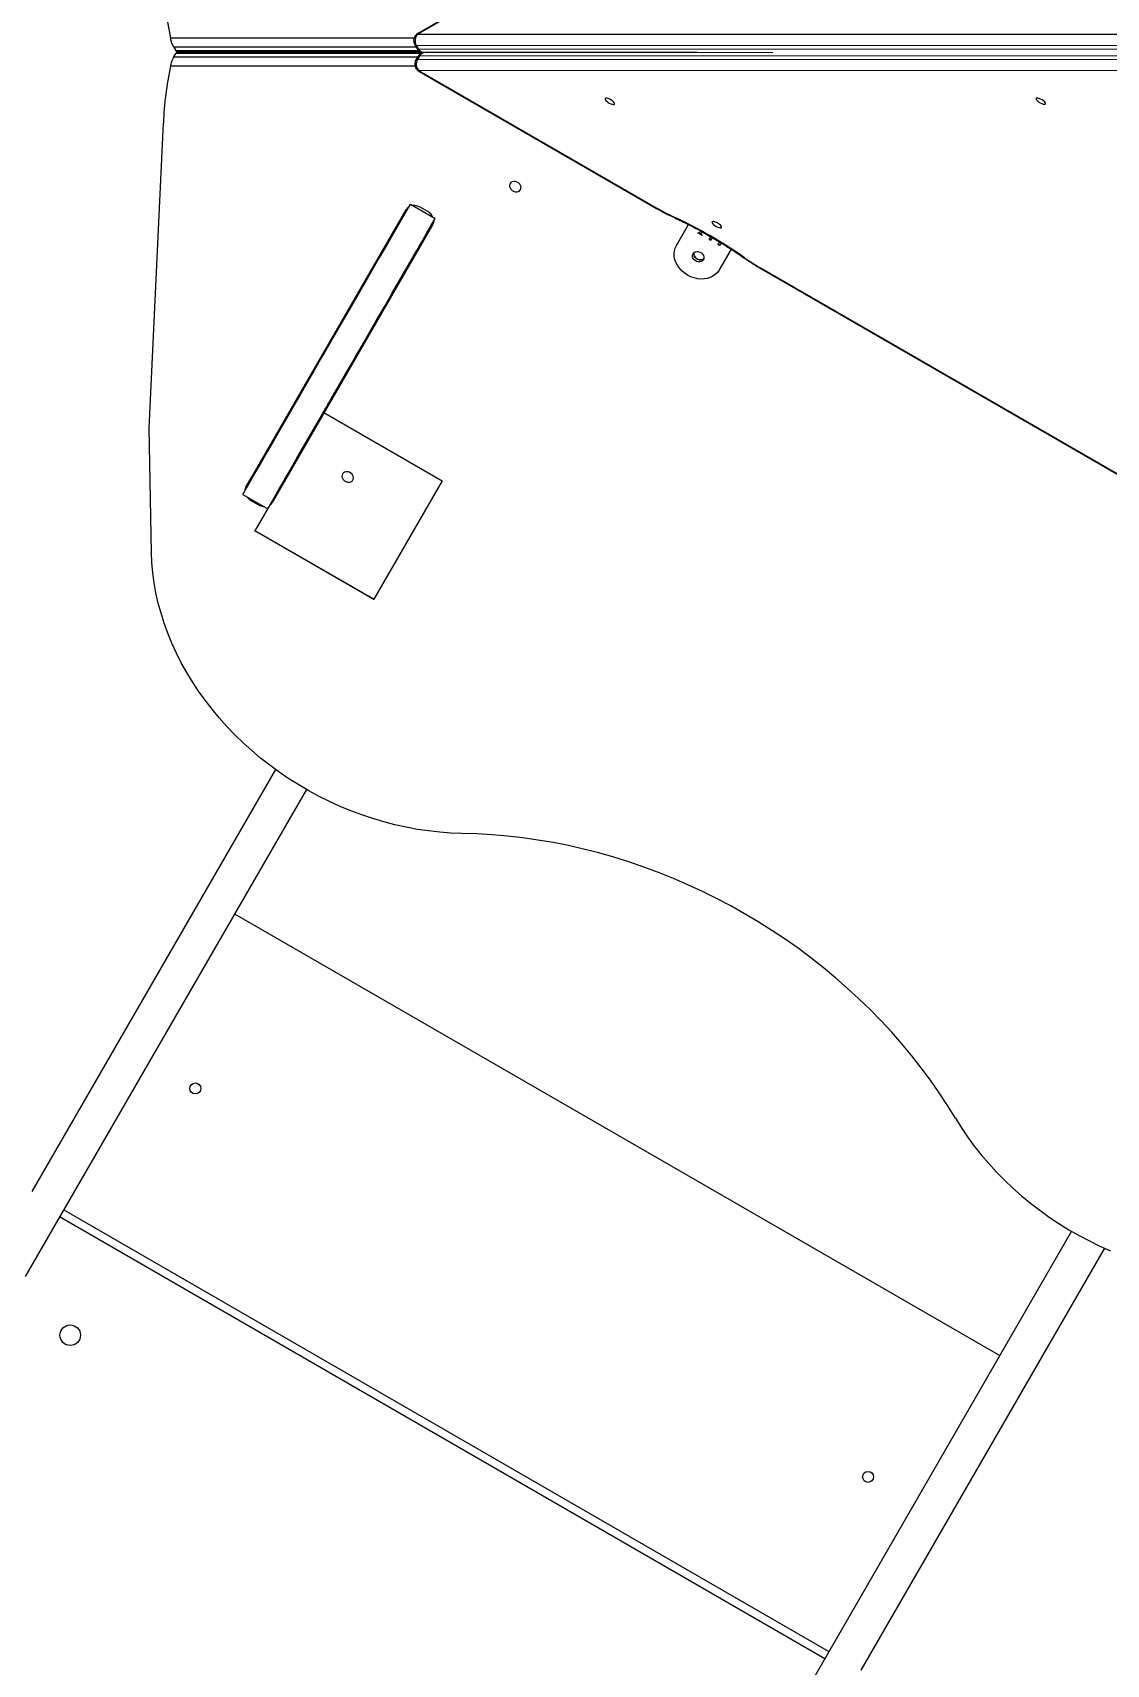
# Model space of a CAD drawing. Header units: millimetres. Extents: x -12977 to 11786, y -11805 to 10558.
# Drawn here: x 4637 to 5422, y -242 to 952 of the extents above; entities that cross this region are included whole.
import ezdxf

# ---------------------------------------------------------------- set-up
doc = ezdxf.new("R2010")
doc.units = ezdxf.units.MM
for name, color, linetype in [('DIKOM_ОБЪЕКТ', 7, 'Continuous'), ('DIKOM_РАЗМЕР_ЗОНА', 7, 'Continuous'), ('DIKOM_РАЗМЕР_ОБЪЕКТА', 7, 'Continuous')]:
    doc.layers.add(name, color=color, linetype=linetype)
doc.styles.add('style1', font='arial.ttf', dxfattribs={"width": 0.8})
doc.dimstyles.new('1-50', dxfattribs={"dimtxt": 300, "dimasz": 200, "dimexe": 100, "dimexo": 0, "dimgap": 100, "dimtad": 1, "dimtxsty": 'style1', "dimcen": 200, "dimclrd": 7, "dimclre": 7, "dimclrt": 7, "dimadec": 1, "dimazin": 2, "dimtfac": 1, "dimtmove": 0, "dimatfit": 2, "dimfxl": 0, "dimlwd": 25, "dimlwe": 18, "dimarcsym": 0})

# ---------------------------------------------------------------- blocks, each defined once
blk = doc.blocks.new('*D9')
at = {"layer": 'Defpoints', "color": 0, "transparency": 16777216}
for p in [(-11007.4, 666.1), (8788, 666.1), (8788, -10518.7)]:
    blk.add_point(p, dxfattribs=at)
at = {"layer": 'DIKOM_РАЗМЕР_ОБЪЕКТА', "color": 7, "lineweight": 18, "transparency": 16777216}
for p, q in [((-11007.4, 666.1), (-11007.4, -10618.7)), ((8788, 666.1), (8788, -10618.7))]:
    blk.add_line(p, q, dxfattribs=at)
at = {"layer": 'DIKOM_РАЗМЕР_ОБЪЕКТА', "color": 7, "lineweight": 25, "transparency": 16777216}
blk.add_line((-10807.4, -10518.7), (8588, -10518.7), dxfattribs=at)
at = {"layer": 'DIKOM_РАЗМЕР_ОБЪЕКТА', "color": 7, "transparency": 16777216}
for points in [[(-10807.4, -10485.3), (-10807.4, -10552), (-11007.4, -10518.7)], [(8588, -10485.3), (8588, -10552), (8788, -10518.7)]]:
    blk.add_solid(points, dxfattribs=at)
at = {"layer": 'DIKOM_РАЗМЕР_ОБЪЕКТА', "color": 7, "transparency": 16777216, "insert": (-1823.6, -10265.5), "char_height": 300, "attachment_point": 5, "style": 'style1'}
blk.add_mtext('19750', dxfattribs=at)
blk = doc.blocks.new('*D10')
at = {"layer": 'Defpoints', "color": 0, "transparency": 16777216}
for p in [(4270.3, 8458.2), (2861.7, -8997.1), (10043.4, -8997.1)]:
    blk.add_point(p, dxfattribs=at)
at = {"layer": 'DIKOM_РАЗМЕР_ОБЪЕКТА', "color": 7, "lineweight": 18, "transparency": 16777216}
for p, q in [((4270.3, 8458.2), (10143.4, 8458.2)), ((2861.7, -8997.1), (10143.4, -8997.1))]:
    blk.add_line(p, q, dxfattribs=at)
at = {"layer": 'DIKOM_РАЗМЕР_ОБЪЕКТА', "color": 7, "lineweight": 25, "transparency": 16777216}
blk.add_line((10043.4, 8258.2), (10043.4, -8797.1), dxfattribs=at)
at = {"layer": 'DIKOM_РАЗМЕР_ОБЪЕКТА', "color": 7, "transparency": 16777216}
for points in [[(10010, 8258.2), (10076.7, 8258.2), (10043.4, 8458.2)], [(10010, -8797.1), (10076.7, -8797.1), (10043.4, -8997.1)]]:
    blk.add_solid(points, dxfattribs=at)
at = {"layer": 'DIKOM_РАЗМЕР_ОБЪЕКТА', "color": 7, "transparency": 16777216, "insert": (9790.2, -3229.2), "char_height": 300, "attachment_point": 5, "rotation": 90, "style": 'style1'}
blk.add_mtext('17450', dxfattribs=at)
blk = doc.blocks.new('*D11')
at = {"layer": 'Defpoints', "color": 0, "transparency": 16777216}
for p in [(4304.4, 10557.6), (2504.1, -11339.7), (11686.1, -11339.7)]:
    blk.add_point(p, dxfattribs=at)
at = {"layer": 'DIKOM_РАЗМЕР_ЗОНА', "color": 7, "lineweight": 18, "transparency": 16777216}
for p, q in [((4304.4, 10557.6), (11786.1, 10557.6)), ((2504.1, -11339.7), (11786.1, -11339.7))]:
    blk.add_line(p, q, dxfattribs=at)
at = {"layer": 'DIKOM_РАЗМЕР_ЗОНА', "color": 7, "lineweight": 25, "transparency": 16777216}
blk.add_line((11686.1, 10357.6), (11686.1, -11139.7), dxfattribs=at)
at = {"layer": 'DIKOM_РАЗМЕР_ЗОНА', "color": 7, "transparency": 16777216}
for points in [[(11652.7, 10357.6), (11719.4, 10357.6), (11686.1, 10557.6)], [(11652.7, -11139.7), (11719.4, -11139.7), (11686.1, -11339.7)]]:
    blk.add_solid(points, dxfattribs=at)
at = {"layer": 'DIKOM_РАЗМЕР_ЗОНА', "color": 7, "transparency": 16777216, "insert": (11432.9, -3192), "char_height": 300, "attachment_point": 5, "rotation": 90, "style": 'style1'}
blk.add_mtext('21900', dxfattribs=at)
blk = doc.blocks.new('*D12')
at = {"layer": 'Defpoints', "color": 0, "transparency": 16777216}
for p in [(-12976.7, 124.1), (10764.9, 125.7), (10764.9, -11704.7)]:
    blk.add_point(p, dxfattribs=at)
at = {"layer": 'DIKOM_РАЗМЕР_ЗОНА', "color": 7, "lineweight": 18, "transparency": 16777216}
for p, q in [((-12976.7, 124.1), (-12976.7, -11804.7)), ((10764.9, 125.7), (10764.9, -11804.7))]:
    blk.add_line(p, q, dxfattribs=at)
at = {"layer": 'DIKOM_РАЗМЕР_ЗОНА', "color": 7, "lineweight": 25, "transparency": 16777216}
blk.add_line((-12776.7, -11704.7), (10564.9, -11704.7), dxfattribs=at)
at = {"layer": 'DIKOM_РАЗМЕР_ЗОНА', "color": 7, "transparency": 16777216}
for points in [[(-12776.7, -11671.3), (-12776.7, -11738), (-12976.7, -11704.7)], [(10564.9, -11671.3), (10564.9, -11738), (10764.9, -11704.7)]]:
    blk.add_solid(points, dxfattribs=at)
at = {"layer": 'DIKOM_РАЗМЕР_ЗОНА', "color": 7, "transparency": 16777216, "insert": (-1904.6, -11451.4), "char_height": 300, "attachment_point": 5, "style": 'style1'}
blk.add_mtext('23750', dxfattribs=at)

msp = doc.modelspace()

# ---------------------------------------------------------------- linework, layer by layer
at = {"layer": 'DIKOM_ОБЪЕКТ', "color": 7, "linetype": 'Continuous', "lineweight": 15}
for p, q in [((5092.712, 1051.088), (4918.949, 950.766)), ((5092.875, 1050.807), (4919.111, 950.485)), ((4738.186, 947.676), (4916.332, 947.679)), ((4919.111, 950.485), (5488.744, 950.307)), ((4917.746, 940.85), (4740.609, 940.848)), ((4740.609, 940.848), (4742.05, 938.351)), ((4740.609, 933.712), (4742.05, 936.209)), ((4740.609, 933.712), (4918.865, 933.714)), ((4742.05, 938.351), (4919.714, 938.353)), ((4921.291, 936.211), (4742.05, 936.209)), ((4923.179, 936.879), (4742.616, 936.877)), ((4742.627, 937.682), (4920.811, 937.685)), ((4835.088, 936.878), (4835.088, 937.684)), ((4850.088, 936.878), (4850.088, 937.684)), ((4877.817, 937.684), (4877.817, 936.878)), ((4916.753, 942.57), (4918.172, 940.112)), ((4919.011, 933.968), (4917.593, 931.511)), ((5487.528, 941.951), (4917.895, 942.128)), ((4917.895, 942.128), (4919.314, 939.671)), ((4920.154, 934.41), (4918.735, 931.952)), ((4918.735, 931.952), (5488.368, 932.188)), ((4919.314, 939.671), (5488.947, 939.493)), ((5489.787, 934.645), (4920.154, 934.41)), ((4923.366, 937.112), (5178.623, 937.033)), ((5123.382, 937.05), (4924.205, 936.968)), ((4917.013, 926.886), (4738.186, 926.883)), ((4919.789, 923.314), (5093.553, 822.992)), ((5489.584, 923.831), (4919.951, 923.596)), ((4919.951, 923.596), (5093.715, 823.273)), ((4722.491, 662.389), (4732.983, 885.414)), ((4913.609, 826.075), (4931.796, 815.575)), ((4926.291, 820.64), (4920.748, 823.84)), ((4910.552, 822.18), (4793.323, 619.109)), ((4797.649, 626.6), (4910.613, 822.282)), ((4930.682, 813.639), (4922.272, 799.073)), ((4812.722, 607.909), (4929.951, 810.98)), ((5108.055, 795.903), (5116.883, 811.196)), ((5123.806, 805.286), (5123.662, 805.037)), ((5123.662, 805.037), (5123.776, 805.234)), ((5126.91, 803.162), (5123.662, 805.037)), ((5126.504, 803.728), (5124.441, 804.919)), ((5125.484, 805.692), (5125.916, 806.442)), ((5125.627, 805.941), (5125.484, 805.692)), ((5125.627, 805.941), (5125.916, 806.442)), ((5127.01, 805.836), (5126.566, 805.067)), ((5127.024, 803.359), (5126.91, 803.162)), ((5129.938, 804.24), (5129.794, 803.991)), ((5129.794, 803.991), (5129.927, 804.222)), ((5133.162, 802.047), (5129.794, 803.991)), ((5132.082, 800.176), (5133.162, 802.047)), ((5132.226, 800.425), (5132.082, 800.176)), ((5133.165, 799.551), (5132.082, 800.176)), ((5132.226, 800.425), (5133.306, 802.296)), ((5133.308, 799.8), (5132.226, 800.425)), ((5133.306, 802.296), (5133.162, 802.047)), ((5134.245, 801.422), (5133.165, 799.551)), ((5134.388, 801.671), (5134.245, 801.422)), ((5135.447, 800.728), (5134.245, 801.422)), ((5135.578, 800.953), (5135.447, 800.728)), ((5136.433, 800.49), (5136.289, 800.241)), ((5136.289, 800.241), (5136.411, 800.453)), ((5139.657, 798.297), (5136.289, 800.241)), ((4922.272, 799.073), (4922.876, 798.724)), ((5138.577, 796.426), (5139.657, 798.297)), ((5138.721, 796.675), (5138.577, 796.426)), ((5139.66, 795.801), (5138.577, 796.426)), ((5138.721, 796.675), (5139.801, 798.546)), ((5139.803, 796.05), (5138.721, 796.675)), ((5148.061, 793.197), (5139.232, 777.903)), ((5139.801, 798.546), (5139.657, 798.297)), ((5140.74, 797.672), (5139.66, 795.801)), ((5148.061, 793.197), (5140.094, 779.395)), ((5141.943, 796.978), (5140.74, 797.672)), ((5139.232, 777.903), (5140.094, 779.395)), ((5169.94, 778.89), (5561.206, 552.992)), ((5170.102, 779.171), (5561.369, 553.273)), ((4853.088, 722.634), (4853.088, 721.241)), ((4835.088, 691.453), (4835.088, 690.06)), ((4857.374, 686.647), (4847.569, 669.669)), ((4857.976, 686.3), (4857.374, 686.647)), ((4859.622, 689.152), (4859.021, 689.5)), ((4800.179, 587.165), (4850.179, 673.768)), ((4850.088, 673.829), (4815.284, 613.547)), ((4832.864, 644.197), (4847.569, 669.669)), ((4847.264, 668.938), (4847.179, 668.938)), ((4847.569, 669.669), (4848.174, 669.32)), ((4850.015, 673.869), (4850.021, 673.865)), ((4850.015, 673.868), (4850.021, 673.865)), ((4850.088, 673.995), (4850.088, 673.829)), ((4850.651, 673.612), (4850.088, 673.938)), ((4850.604, 673.531), (4850.088, 673.829)), ((4850.179, 673.768), (4936.782, 623.768)), ((4853.088, 679.196), (4853.088, 677.833)), ((4724.272, 571.32), (4722.491, 662.389)), ((4832.636, 643.602), (4815.284, 613.547)), ((4793.323, 619.109), (4797.649, 626.6)), ((4793.323, 619.109), (4797.649, 626.599)), ((4936.782, 623.768), (4886.782, 537.165)), ((4791.07, 613.806), (4809.257, 603.306)), ((4791.07, 613.806), (4809.257, 603.306)), ((4797.392, 610.156), (4796.984, 609.449)), ((4797.392, 610.156), (4796.984, 609.449)), ((4796.984, 609.449), (4802.526, 606.249)), ((4796.984, 609.449), (4802.526, 606.249)), ((4802.526, 606.249), (4802.935, 606.956)), ((4802.526, 606.249), (4802.935, 606.956)), ((4799.84, 587.09), (4799.853, 587.097)), ((4799.853, 587.097), (4799.886, 587.154)), ((4799.855, 587.172), (4800.179, 587.165)), ((4886.42, 537.173), (4799.877, 587.138)), ((4886.782, 537.165), (4800.179, 587.165)), ((4886.42, 537.173), (4886.591, 537.17)), ((4886.589, 537.167), (4886.592, 537.171)), ((4886.589, 537.167), (4886.59, 537.168)), ((4886.589, 537.167), (4886.593, 537.165)), ((4886.59, 537.168), (4886.593, 537.172)), ((4886.59, 537.168), (4886.595, 537.165)), ((4886.607, 537.165), (4886.594, 537.165)), ((4886.604, 537.169), (4886.597, 537.169)), ((4886.605, 537.165), (4886.597, 537.169)), ((4886.597, 537.169), (4886.782, 537.165)), ((4886.604, 537.169), (4886.608, 537.167)), ((4886.609, 537.169), (4886.604, 537.169)), ((4886.608, 537.167), (4886.607, 537.165)), ((4886.609, 537.169), (4886.609, 537.169)), ((4814.833, 412.766), (4636.69, 104.214)), ((4837.532, 398.082), (4631.957, 42.016)), ((4785.073, 307.22), (5344.525, -15.78)), ((5216.525, -237.483), (4657.073, 85.517)), ((4660.073, 90.714), (5219.525, -232.286)), ((5396.984, 75.081), (5191.41, -280.984)), ((5421.06, 62.782), (5242.908, -245.786))]:
    msp.add_line(p, q, dxfattribs=at)
at = {"layer": 'DIKOM_ОБЪЕКТ', "color": 7, "linetype": 'Continuous', "lineweight": 15, "flags": 128}
for points in [[(4919.111, 950.485), (4918.976, 950.719), (4918.949, 950.766)], [(4917.895, 942.128), (4917.158, 942.245), (4916.753, 942.57)], [(4917.593, 931.511), (4917.998, 931.836), (4918.735, 931.952)], [(4918.172, 940.112), (4918.577, 939.787), (4919.314, 939.671)], [(4920.154, 934.41), (4919.417, 934.293), (4919.011, 933.968)], [(4919.789, 923.314), (4919.816, 923.361), (4919.951, 923.596)], [(5062.889, 899.271), (5062.926, 899.691), (5062.653, 900.252), (5062.092, 900.903), (5061.295, 901.587), (5060.331, 902.243), (5059.287, 902.812), (5058.255, 903.245), (5057.327, 903.502), (5056.585, 903.561), (5056.096, 903.416), (5055.903, 903.081), (5056.022, 902.585), (5056.444, 901.972), (5057.131, 901.297), (5058.021, 900.619), (5059.037, 900), (5060.086, 899.493), (5061.077, 899.145), (5061.921, 898.985), (5062.544, 899.028), (5062.889, 899.271)], [(5377.986, 899.401), (5378.024, 899.821), (5377.75, 900.382), (5377.189, 901.033), (5376.392, 901.717), (5375.428, 902.373), (5374.384, 902.943), (5373.352, 903.375), (5372.424, 903.632), (5371.683, 903.691), (5371.193, 903.546), (5371, 903.211), (5371.119, 902.715), (5371.541, 902.102), (5372.228, 901.427), (5373.118, 900.75), (5374.134, 900.13), (5375.184, 899.623), (5376.174, 899.275), (5377.019, 899.115), (5377.641, 899.158), (5377.986, 899.401)], [(4986.472, 841.083), (4986.12, 840.117), (4986.106, 839.05), (4986.429, 837.971), (4987.065, 836.965), (4987.962, 836.114), (4989.046, 835.488), (4990.231, 835.137), (4991.42, 835.089), (4992.517, 835.349), (4993.433, 835.895), (4994.093, 836.683), (4994.445, 837.649), (4994.46, 838.715), (4994.137, 839.795), (4993.501, 840.801), (4992.604, 841.651), (4991.52, 842.278), (4990.335, 842.629), (4989.146, 842.676), (4988.049, 842.417), (4987.133, 841.871), (4986.472, 841.083)], [(4791.07, 613.806), (4795.062, 620.722), (4799.202, 627.894), (4803.487, 635.318), (4807.914, 642.986), (4812.478, 650.894), (4817.177, 659.034), (4822.007, 667.4), (4826.963, 675.986), (4832.042, 684.784), (4837.239, 693.788), (4842.552, 702.99), (4847.974, 712.383), (4853.503, 721.96), (4859.133, 731.712), (4864.86, 741.633), (4870.68, 751.714), (4876.587, 761.947), (4882.578, 772.324), (4888.647, 782.837), (4894.79, 793.477), (4901.001, 804.236), (4907.276, 815.105), (4913.609, 826.075)], [(5093.553, 822.992), (5093.579, 823.039), (5093.715, 823.273)], [(4809.257, 603.306), (4813.249, 610.222), (4817.389, 617.394), (4821.674, 624.818), (4826.1, 632.486), (4830.665, 640.394), (4835.364, 648.534), (4840.193, 656.9), (4845.149, 665.486), (4850.228, 674.284), (4855.426, 683.288), (4860.738, 692.49), (4866.161, 701.883), (4871.689, 711.46), (4877.319, 721.212), (4883.047, 731.133), (4888.866, 741.214), (4894.774, 751.447), (4900.765, 761.824), (4906.834, 772.337), (4912.976, 782.977), (4919.188, 793.736), (4925.462, 804.605), (4931.796, 815.575)], [(5106.843, 816.082), (5106.669, 816.233), (5106.527, 816.612)], [(5141.051, 809.063), (5141.089, 809.483), (5140.815, 810.044), (5140.255, 810.695), (5139.457, 811.379), (5138.493, 812.035), (5137.449, 812.605), (5136.417, 813.037), (5135.489, 813.294), (5134.748, 813.353), (5134.259, 813.208), (5134.065, 812.873), (5134.185, 812.377), (5134.607, 811.764), (5135.293, 811.089), (5136.184, 810.412), (5137.199, 809.792), (5138.249, 809.285), (5139.24, 808.937), (5140.084, 808.777), (5140.706, 808.82), (5141.051, 809.063)], [(4908.991, 776.042), (4911.486, 780.364), (4913.875, 784.503), (4916.148, 788.44), (4918.295, 792.159), (4920.307, 795.645), (4922.174, 798.88), (4922.282, 799.067)], [(5139.232, 777.903), (5138.025, 776.178), (5136.525, 774.672), (5134.763, 773.415), (5132.775, 772.433), (5130.6, 771.745), (5128.284, 771.365), (5125.874, 771.302), (5123.418, 771.557), (5120.967, 772.124), (5118.57, 772.991), (5116.277, 774.142), (5114.133, 775.553), (5112.183, 777.195), (5110.467, 779.034), (5109.019, 781.034), (5107.868, 783.153), (5107.038, 785.348), (5106.547, 787.575), (5106.403, 789.789), (5106.611, 791.943), (5107.165, 793.995), (5108.055, 795.903)], [(5120.242, 789.812), (5120.904, 790.602), (5121.821, 791.149), (5122.918, 791.41), (5124.108, 791.363), (5125.293, 791.012), (5126.377, 790.386), (5127.274, 789.535), (5127.909, 788.529), (5128.232, 787.448), (5128.216, 786.38), (5127.863, 785.412), (5127.202, 784.622), (5126.285, 784.075), (5125.187, 783.814), (5123.998, 783.861), (5122.813, 784.211), (5121.728, 784.837), (5120.832, 785.688), (5120.196, 786.695), (5119.874, 787.776), (5119.889, 788.844), (5120.242, 789.812)], [(5128.183, 786.221), (5128.063, 786.114), (5127.146, 785.567), (5126.049, 785.306), (5124.859, 785.353), (5123.674, 785.703), (5122.59, 786.33), (5121.694, 787.181), (5121.058, 788.187), (5120.735, 789.268), (5120.751, 790.336), (5120.784, 790.494)], [(5120.809, 790.518), (5120.784, 790.393), (5120.769, 789.327), (5121.093, 788.247), (5121.729, 787.242), (5122.625, 786.391), (5123.71, 785.765), (5124.895, 785.414), (5126.084, 785.366), (5127.18, 785.626), (5128.096, 786.172), (5128.191, 786.255)], [(4850.015, 673.868), (4850.56, 674.814), (4851.293, 676.084), (4852.212, 677.677), (4853.316, 679.591), (4854.602, 681.82), (4856.069, 684.363), (4857.714, 687.213), (4859.535, 690.367), (4861.527, 693.819), (4863.687, 697.562), (4866.012, 701.59), (4868.497, 705.895), (4871.139, 710.472), (4873.932, 715.31), (4876.871, 720.403), (4879.952, 725.74), (4883.169, 731.312), (4886.516, 737.111), (4889.988, 743.124), (4893.577, 749.343), (4897.279, 755.755), (4901.086, 762.35), (4904.993, 769.117), (4908.991, 776.042)], [(5157.31, 786.945), (5157.528, 786.87), (5157.927, 786.936)], [(5169.94, 778.89), (5169.967, 778.937), (5170.102, 779.171)], [(4850.088, 717.437), (4850.088, 717.204), (4850.088, 715.938)], [(4835.088, 691.453), (4835.088, 690.219), (4835.088, 690.06)], [(4857.374, 686.647), (4858.037, 687.797), (4858.538, 688.664), (4858.865, 689.23), (4859.013, 689.485), (4859.021, 689.5)], [(4815.152, 613.463), (4815.703, 614.417), (4817.704, 617.882), (4819.757, 621.439), (4821.849, 625.062), (4823.963, 628.724), (4826.085, 632.4), (4828.2, 636.062), (4830.291, 639.685), (4832.345, 643.242), (4834.346, 646.707), (4836.279, 650.056), (4838.132, 653.265), (4839.89, 656.311), (4841.541, 659.17), (4843.072, 661.824), (4844.474, 664.253), (4845.736, 666.438), (4846.848, 668.365), (4847.803, 670.02), (4848.594, 671.391), (4849.215, 672.467), (4849.662, 673.242), (4849.932, 673.709), (4850.021, 673.865)], [(4851.933, 677.222), (4851.844, 677.068), (4851.583, 676.617), (4851.173, 675.907), (4850.647, 674.995), (4850.046, 673.954), (4849.419, 672.87), (4848.819, 671.829), (4848.292, 670.916), (4847.882, 670.206), (4847.622, 669.756), (4847.533, 669.601), (4847.622, 669.756), (4847.882, 670.206), (4848.292, 670.916), (4848.819, 671.829), (4849.42, 672.869), (4850.046, 673.954), (4850.647, 674.994), (4851.174, 675.907), (4851.584, 676.617), (4851.844, 677.068), (4851.933, 677.222)], [(4815.152, 613.463), (4815.703, 614.417), (4817.704, 617.882), (4819.757, 621.439), (4821.849, 625.062), (4823.963, 628.724), (4826.085, 632.4), (4828.2, 636.062), (4830.291, 639.685), (4832.345, 643.242), (4832.722, 643.895)], [(4827.209, 634.381), (4827.12, 634.227), (4826.859, 633.776), (4826.449, 633.066), (4825.922, 632.154), (4825.322, 631.113), (4824.695, 630.028), (4824.095, 628.988), (4823.568, 628.075), (4823.158, 627.365), (4822.898, 626.915), (4822.809, 626.76), (4822.898, 626.914), (4823.158, 627.365), (4823.568, 628.075), (4824.095, 628.988), (4824.696, 630.028), (4825.322, 631.113), (4825.923, 632.153), (4826.45, 633.066), (4826.86, 633.776), (4827.12, 634.227), (4827.209, 634.381)], [(4827.209, 634.381), (4827.119, 634.227), (4826.859, 633.776), (4826.449, 633.066), (4825.922, 632.154), (4825.322, 631.113), (4824.695, 630.028), (4824.095, 628.988), (4823.568, 628.075), (4823.158, 627.365), (4822.898, 626.914), (4822.809, 626.76), (4822.898, 626.914), (4823.158, 627.365), (4823.568, 628.075), (4824.095, 628.988), (4824.696, 630.028), (4825.322, 631.113), (4825.923, 632.153), (4826.45, 633.066), (4826.86, 633.776), (4827.12, 634.227), (4827.209, 634.381)], [(4827.215, 634.378), (4827.126, 634.223), (4826.866, 633.773), (4826.455, 633.063), (4825.929, 632.15), (4825.328, 631.11), (4824.702, 630.025), (4824.101, 628.984), (4823.574, 628.072), (4823.164, 627.362), (4822.904, 626.911), (4822.815, 626.757), (4822.904, 626.911), (4823.164, 627.361), (4823.575, 628.072), (4824.101, 628.984), (4824.702, 630.025), (4825.328, 631.109), (4825.929, 632.15), (4826.456, 633.062), (4826.866, 633.773), (4827.126, 634.223), (4827.215, 634.378)], [(4827.215, 634.378), (4827.126, 634.223), (4826.866, 633.773), (4826.455, 633.063), (4825.929, 632.15), (4825.328, 631.11), (4824.702, 630.025), (4824.101, 628.984), (4823.574, 628.072), (4823.164, 627.362), (4822.904, 626.911), (4822.815, 626.757), (4822.904, 626.911), (4823.164, 627.361), (4823.575, 628.072), (4824.101, 628.984), (4824.702, 630.025), (4825.328, 631.109), (4825.929, 632.15), (4826.456, 633.062), (4826.866, 633.773), (4827.126, 634.223), (4827.215, 634.378)], [(4827.221, 634.374), (4827.132, 634.22), (4826.872, 633.769), (4826.462, 633.059), (4825.935, 632.147), (4825.334, 631.106), (4824.708, 630.022), (4824.107, 628.981), (4823.58, 628.068), (4823.17, 627.358), (4822.91, 626.908), (4822.821, 626.753), (4822.911, 626.907), (4823.171, 627.358), (4823.581, 628.068), (4824.108, 628.981), (4824.709, 630.021), (4825.335, 631.106), (4825.935, 632.146), (4826.462, 633.059), (4826.872, 633.769), (4827.132, 634.22), (4827.221, 634.374)], [(4827.221, 634.374), (4827.132, 634.22), (4826.872, 633.769), (4826.462, 633.059), (4825.935, 632.147), (4825.334, 631.106), (4824.708, 630.022), (4824.107, 628.981), (4823.58, 628.068), (4823.17, 627.358), (4822.91, 626.908), (4822.821, 626.753), (4822.911, 626.907), (4823.171, 627.358), (4823.581, 628.068), (4824.108, 628.981), (4824.708, 630.021), (4825.335, 631.106), (4825.935, 632.146), (4826.462, 633.059), (4826.872, 633.769), (4827.132, 634.22), (4827.221, 634.374)], [(4863.933, 628.814), (4863.581, 627.848), (4863.566, 626.781), (4863.89, 625.702), (4864.526, 624.696), (4865.423, 623.845), (4866.507, 623.219), (4867.692, 622.868), (4868.881, 622.82), (4869.978, 623.08), (4870.894, 623.626), (4871.554, 624.414), (4871.906, 625.38), (4871.921, 626.446), (4871.597, 627.526), (4870.961, 628.532), (4870.065, 629.382), (4868.98, 630.009), (4867.796, 630.36), (4866.607, 630.407), (4865.51, 630.148), (4864.594, 629.602), (4863.933, 628.814)], [(4863.933, 628.814), (4863.581, 627.848), (4863.566, 626.781), (4863.89, 625.702), (4864.526, 624.696), (4865.422, 623.845), (4866.507, 623.219), (4867.692, 622.868), (4868.881, 622.82), (4869.978, 623.08), (4870.894, 623.626), (4871.554, 624.414), (4871.906, 625.38), (4871.921, 626.446), (4871.597, 627.526), (4870.961, 628.532), (4870.065, 629.382), (4868.98, 630.009), (4867.796, 630.36), (4866.607, 630.407), (4865.51, 630.148), (4864.594, 629.602), (4863.933, 628.814)], [(4951.295, 365.968), (4943.182, 366.25), (4935.029, 366.839), (4926.851, 367.737), (4918.662, 368.94), (4910.477, 370.448), (4902.308, 372.256), (4894.172, 374.363), (4886.082, 376.765), (4878.051, 379.456), (4870.094, 382.434), (4862.226, 385.692), (4854.458, 389.224), (4846.806, 393.025), (4839.282, 397.088), (4831.9, 401.407), (4824.671, 405.972), (4817.61, 410.777), (4810.728, 415.813), (4804.037, 421.072), (4797.548, 426.543), (4791.274, 432.219), (4785.225, 438.088), (4779.411, 444.141), (4773.843, 450.366), (4768.53, 456.754), (4763.482, 463.293), (4758.707, 469.972), (4754.214, 476.779), (4750.01, 483.702), (4746.103, 490.729), (4742.5, 497.848), (4739.207, 505.047), (4736.229, 512.313), (4733.572, 519.633), (4731.241, 526.995), (4729.239, 534.385), (4727.57, 541.792), (4726.236, 549.202), (4725.241, 556.601), (4724.586, 563.979), (4724.272, 571.32)], [(5312.132, 157.639), (5306.324, 167.034), (5300.22, 176.309), (5293.826, 185.455), (5287.146, 194.461), (5280.19, 203.32), (5272.962, 212.023), (5265.471, 220.56), (5257.723, 228.924), (5249.727, 237.106), (5241.49, 245.099), (5233.02, 252.893), (5224.327, 260.482), (5215.418, 267.858), (5206.302, 275.014), (5196.989, 281.942), (5187.487, 288.636), (5177.806, 295.089), (5167.956, 301.294), (5157.946, 307.246), (5147.787, 312.939), (5137.488, 318.367), (5127.059, 323.524), (5116.511, 328.406), (5105.855, 333.007), (5095.1, 337.324), (5084.258, 341.351), (5073.339, 345.085), (5062.354, 348.523), (5051.315, 351.66), (5040.231, 354.493), (5029.114, 357.021), (5017.975, 359.24), (5006.825, 361.147), (4995.675, 362.743), (4984.536, 364.023), (4973.419, 364.988), (4962.335, 365.637), (4951.295, 365.968)], [(5312.132, 157.639), (5316.432, 150.753), (5321.02, 143.988), (5325.886, 137.354), (5331.023, 130.864), (5336.422, 124.528), (5342.072, 118.359), (5347.965, 112.366), (5354.09, 106.56), (5360.437, 100.951), (5366.994, 95.549), (5373.749, 90.363), (5380.692, 85.403), (5387.811, 80.676), (5395.091, 76.192), (5402.522, 71.957), (5410.09, 67.98), (5417.782, 64.268), (5425.585, 60.825)]]:
    msp.add_lwpolyline(points, dxfattribs=at)
at = {"layer": 'DIKOM_ОБЪЕКТ', "color": 7, "linetype": 'Continuous', "lineweight": 15}
for centre, radius in [((4756.348, 179.467), 4), ((4664.874, -0.97), 7.5), ((5248.25, -104.533), 4)]:
    msp.add_circle(centre, radius, dxfattribs=at)
for centre, radius, start, end in [((4972.463, 998.131), 239.648, 182.149027, 192.15375), ((4921.949, 945.57), 6, 120, 210.000734), ((4923.782, 945.538), 6.803, 133.360793, 210.083868), ((4922.789, 928.511), 6, 149.998583, 240), ((4924.622, 928.542), 6.803, 149.917021, 226.637478), ((4923.368, 943.112), 6, 210.000734, 269.982141), ((4924.208, 930.968), 6, 90.023663, 149.998583), ((4923.526, 941.853), 4.743, 207.391121, 268.066229), ((4924.366, 932.227), 4.743, 91.939486, 152.605714), ((4972.489, 876.426), 239.674, 167.846856, 177.850909), ((4915.379, 819.352), 5.594, 121.030712, 149.633237), ((4916.132, 816.048), 9.057, 59.35904, 94.962485), ((5174.572, 963.139), 161.556, 239.967581, 245.090462), ((4921.85, 812.746), 9.058, 25.038674, 60.640712), ((4925.092, 813.744), 5.591, 330.365031, 358.713047), ((4965.161, 512.407), 335.447, 54.924579, 65.075421), ((5250.806, 919.137), 161.565, 234.909694, 240.032362), ((4849.742, 668.526), 2.455, 152.260676, 194.369321), ((4835.037, 643.054), 2.455, 152.260676, 194.369321), ((4802.513, 623.833), 5.596, 150.376886, 178.931957), ((4802.513, 623.834), 5.595, 150.375614, 178.933681), ((4798.188, 616.343), 5.596, 150.377705, 178.967396), ((4798.188, 616.343), 5.596, 150.376286, 178.968492), ((4801.65, 617.611), 9.402, 215.936526, 240.240034), ((4801.651, 617.611), 9.402, 215.936883, 240.239727), ((4812.224, 618.225), 5.591, 301.586115, 329.638419), ((4812.225, 618.225), 5.59, 301.583073, 329.640485), ((4807.261, 614.371), 9.402, 239.760024, 264.063772), ((4807.261, 614.371), 9.402, 239.759987, 264.0639), ((4807.893, 610.74), 5.598, 301.038419, 329.624391), ((4807.895, 610.738), 5.595, 301.033223, 329.62993)]:
    msp.add_arc(centre, radius, start, end, dxfattribs=at)
for points, knots in [([(4740.609, 940.848), (4740.444, 941.158), (4740.116, 941.777), (4739.546, 943.162), (4738.989, 944.727), (4738.506, 946.313), (4738.288, 947.243), (4738.186, 947.676)], [0, 0, 0, 0, 0.19676126, 0.39330946, 0.5957771, 0.81157243, 1, 1, 1, 1]), ([(4738.186, 926.883), (4738.316, 927.428), (4738.577, 928.519), (4739.162, 930.356), (4739.791, 932.025), (4740.288, 933.132), (4740.533, 933.576), (4740.609, 933.712)], [0, 0, 0, 0, 0.23411409, 0.46846138, 0.69519612, 0.90660893, 1, 1, 1, 1]), ([(4742.626, 937.707), (4742.621, 937.699), (4742.563, 937.601), (4742.345, 937.871), (4742.12, 938.238), (4742.05, 938.351)], [0, 0, 0, 0, 0.05866021, 0.71160088, 1, 1, 1, 1]), ([(4742.05, 936.209), (4742.199, 936.447), (4742.443, 936.839), (4742.568, 936.826), (4742.617, 936.82)], [0, 0, 0, 0, 0.60755892, 1, 1, 1, 1]), ([(5093.553, 822.992), (5094.204, 822.619), (5096.09, 821.54), (5099.248, 819.828), (5103.036, 817.881), (5105.567, 816.685), (5106.842, 816.083)], [0, 0, 0, 0, 0.148691472, 0.430887915, 0.713233761, 1, 1, 1, 1]), ([(5106.842, 816.083), (5107.737, 815.665), (5110.334, 814.453), (5114.648, 812.351), (5119.774, 809.745), (5124.891, 807.028), (5129.981, 804.211), (5135.03, 801.301), (5140.021, 798.308), (5144.941, 795.24), (5149.771, 792.107), (5153.891, 789.334), (5156.371, 787.601), (5157.311, 786.944)], [0, 0, 0, 0, 0.05185619, 0.15043439, 0.24905942, 0.34772355, 0.44641461, 0.54512102, 0.64383056, 0.74252948, 0.84120492, 0.93984508, 1, 1, 1, 1]), ([(5123.776, 805.234), (5123.998, 805.105), (5124.307, 804.924), (5124.754, 804.851), (5125.092, 804.991), (5125.265, 805.337), (5125.417, 805.584), (5125.484, 805.692)], [0, 0, 0, 0, 0.31411344, 0.43669864, 0.5588986, 0.80571789, 1, 1, 1, 1]), ([(5126.566, 805.067), (5126.467, 804.885), (5126.328, 804.632), (5126.166, 804.295), (5126.208, 803.95), (5126.576, 803.633), (5126.874, 803.451), (5127.024, 803.359)], [0, 0, 0, 0, 0.31514166, 0.43888509, 0.56108989, 0.77893414, 1, 1, 1, 1]), ([(5157.311, 786.944), (5157.91, 786.527), (5159.646, 785.315), (5162.608, 783.352), (5166.222, 781.072), (5168.695, 779.62), (5169.94, 778.89)], [0, 0, 0, 0, 0.148844959, 0.43158028, 0.714054896, 1, 1, 1, 1])]:
    msp.add_open_spline(points, degree=3, knots=knots, dxfattribs=at)

# ---------------------------------------------------------------- dimensions: what is measured, and where the dimension line sits
at = {"layer": 'DIKOM_РАЗМЕР_ЗОНА'}
dim = msp.add_linear_dim(base=(11686.061, -11339.718), p1=(4304.397, 10557.602), p2=(2504.073, -11339.718), angle=90, text='21900', dimstyle='1-50', dxfattribs=at)
dim.commit()
dim.dimension.update_dxf_attribs({"geometry": '*D11', "text_midpoint": (11686.061, -3191.969), "dimtype": 160})
dim = msp.add_linear_dim(base=(10764.904, -11704.658), p1=(-12976.695, 124.079), p2=(10764.904, 125.672), text='23750', dimstyle='1-50', dxfattribs=at)
dim.commit()
dim.dimension.update_dxf_attribs({"geometry": '*D12', "text_midpoint": (-1904.628, -11704.658), "dimtype": 160})
at = {"layer": 'DIKOM_РАЗМЕР_ОБЪЕКТА'}
dim = msp.add_linear_dim(base=(10043.372, -8997.089), p1=(4270.308, 8458.216), p2=(2861.678, -8997.089), angle=90, text='17450', dimstyle='1-50', dxfattribs=at)
dim.commit()
dim.dimension.update_dxf_attribs({"geometry": '*D10', "text_midpoint": (10043.372, -3229.158), "dimtype": 160})
dim = msp.add_linear_dim(base=(8787.993, -10518.658), p1=(-11007.417, 666.079), p2=(8787.993, 666.082), text='19750', dimstyle='1-50', dxfattribs=at)
dim.commit()
dim.dimension.update_dxf_attribs({"geometry": '*D9', "text_midpoint": (-1823.628, -10518.658), "dimtype": 160})

doc.saveas('drawing.dxf')
